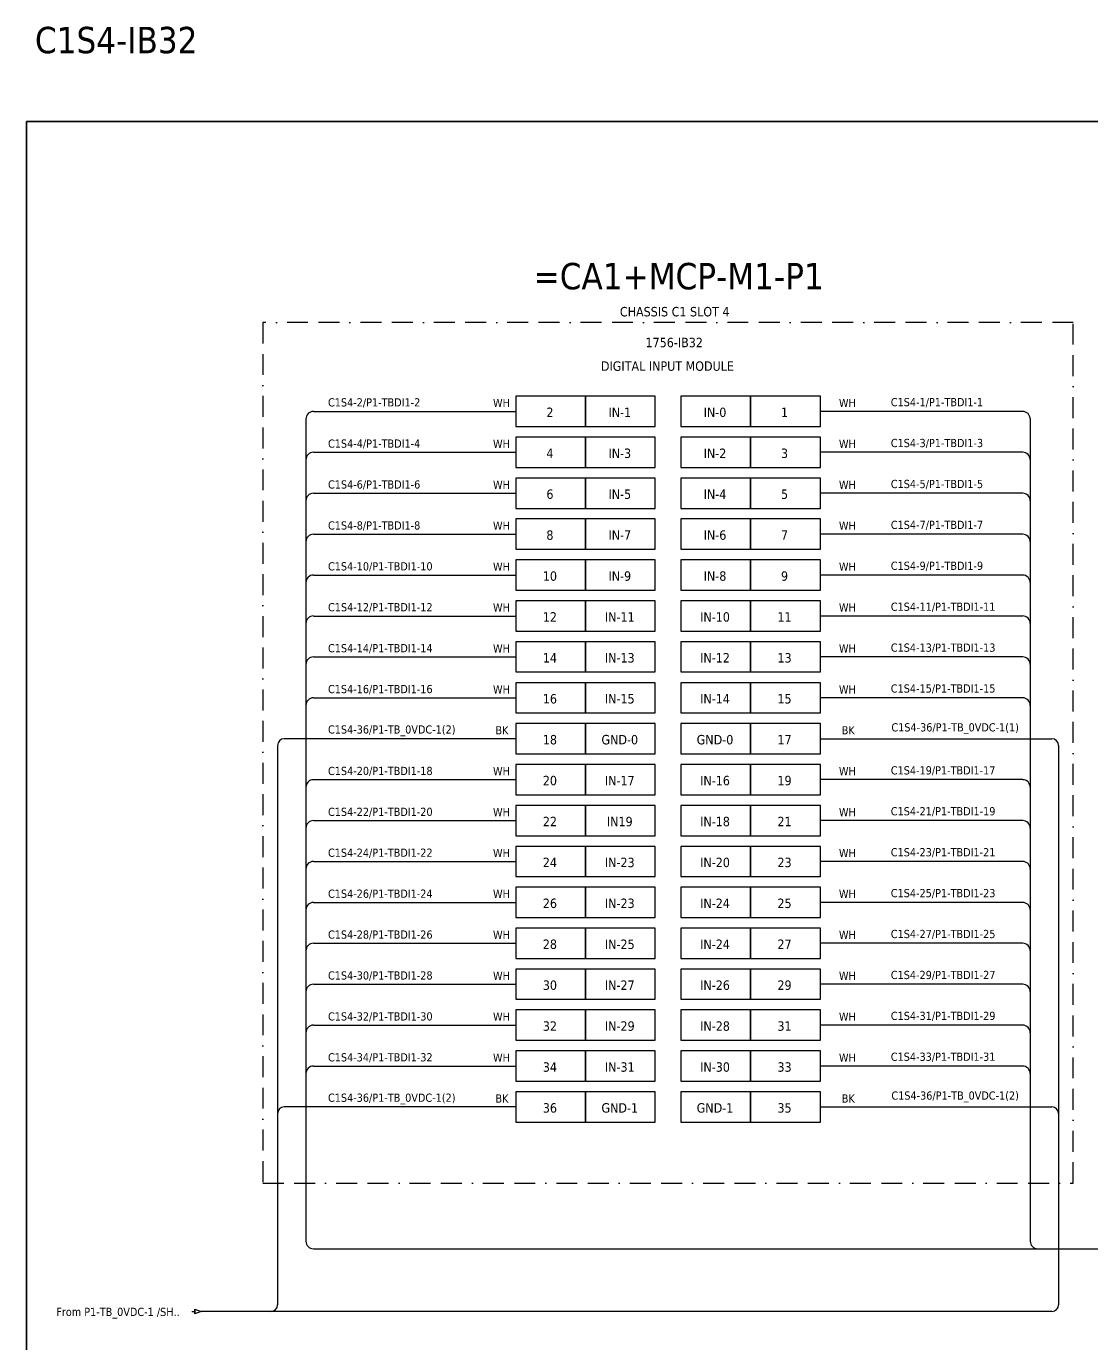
# Model space of a CAD drawing. Header units: millimetres. Extents: x 0 to 62600, y 0 to 14837.
# Drawn here: x 16773 to 18065, y 13239 to 14837 of the extents above; entities that cross this region are included whole.
import ezdxf
from ezdxf.enums import TextEntityAlignment as Align

# ---------------------------------------------------------------- set-up
doc = ezdxf.new("R2010")
doc.units = ezdxf.units.MM
doc.linetypes.add('BORDERX2', pattern=[88.9, 25.4, -12.7, 25.4, -12.7, 0, -12.7])
for name, color, linetype in [('HELPPOINT', 7, 'Continuous'), ('VECTORS', 7, 'Continuous'), ('x01001-FrameArea', 2, 'BORDERX2')]:
    doc.layers.add(name, color=color, linetype=linetype)
doc.layers.add('IE-EQUIP', color=253, linetype='Continuous', lineweight=25)
doc.layers.add('IE-WIRE', color=7, linetype='Continuous', lineweight=25)
doc.styles.add('Tahoma', font='')
doc.styles.get('Tahoma').set_extended_font_data('Tahoma')

# ---------------------------------------------------------------- blocks, each defined once
blk = doc.blocks.new('xTerminal_fr_to')
at = {"layer": 'VECTORS', "color": 1, "true_color": 0xff0000}
for p, q in [((-11.3, 0), (-7.8, 0)), ((-7.8, 2.8), (0, 0)), ((-7.8, -2.8), (-7.8, 2.8)), ((-7.8, 2.8), (0, 0)), ((-7.8, 2.8), (-7.8, -2.8)), ((0, 0), (-7.8, -2.8)), ((0, 0), (-7.8, -2.8))]:
    blk.add_line(p, q, dxfattribs=at)

msp = doc.modelspace()

# ---------------------------------------------------------------- linework, layer by layer
at = {"layer": 'HELPPOINT', "color": 4, "lineweight": 35}
for p, q in [((16773.2, 12016.9), (16773.2, 14721.1)), ((16773.2, 14721.1), (20666.5, 14721.1)), ((16773.2, 12016.9), (16773.2, 14721.1)), ((16773.2, 14721.1), (20666.5, 14721.1))]:
    msp.add_line(p, q, dxfattribs=at)
at = {"layer": 'IE-EQUIP', "linetype": 'Continuous', "ltscale": 25.4}
for points in [[(17366.6, 14351.3), (17451.3, 14351.3), (17451.3, 14388), (17366.6, 14388)], [(17451.3, 14351.3), (17535.9, 14351.3), (17535.9, 14388), (17451.3, 14388)], [(17566.8, 14351.3), (17651.4, 14351.3), (17651.4, 14388), (17566.8, 14388)], [(17651.4, 14351.3), (17736.1, 14351.3), (17736.1, 14388), (17651.4, 14388)], [(17366.6, 14301.6), (17451.3, 14301.6), (17451.3, 14338.3), (17366.6, 14338.3)], [(17451.3, 14301.6), (17535.9, 14301.6), (17535.9, 14338.3), (17451.3, 14338.3)], [(17566.8, 14301.6), (17651.4, 14301.6), (17651.4, 14338.3), (17566.8, 14338.3)], [(17651.4, 14301.6), (17736.1, 14301.6), (17736.1, 14338.3), (17651.4, 14338.3)], [(17366.6, 14252), (17451.3, 14252), (17451.3, 14288.7), (17366.6, 14288.7)], [(17451.3, 14252), (17535.9, 14252), (17535.9, 14288.7), (17451.3, 14288.7)], [(17566.8, 14252), (17651.4, 14252), (17651.4, 14288.7), (17566.8, 14288.7)], [(17651.4, 14252), (17736.1, 14252), (17736.1, 14288.7), (17651.4, 14288.7)], [(17366.6, 14202.4), (17451.3, 14202.4), (17451.3, 14239.1), (17366.6, 14239.1)], [(17451.3, 14202.4), (17535.9, 14202.4), (17535.9, 14239.1), (17451.3, 14239.1)], [(17566.8, 14202.4), (17651.4, 14202.4), (17651.4, 14239.1), (17566.8, 14239.1)], [(17651.4, 14202.4), (17736.1, 14202.4), (17736.1, 14239.1), (17651.4, 14239.1)], [(17366.6, 14152.7), (17451.3, 14152.7), (17451.3, 14189.4), (17366.6, 14189.4)], [(17451.3, 14152.7), (17535.9, 14152.7), (17535.9, 14189.4), (17451.3, 14189.4)], [(17566.8, 14152.7), (17651.4, 14152.7), (17651.4, 14189.4), (17566.8, 14189.4)], [(17651.4, 14152.7), (17736.1, 14152.7), (17736.1, 14189.4), (17651.4, 14189.4)], [(17366.6, 14103.1), (17451.3, 14103.1), (17451.3, 14139.8), (17366.6, 14139.8)], [(17451.3, 14103.1), (17535.9, 14103.1), (17535.9, 14139.8), (17451.3, 14139.8)], [(17566.8, 14103.1), (17651.4, 14103.1), (17651.4, 14139.8), (17566.8, 14139.8)], [(17651.4, 14103.1), (17736.1, 14103.1), (17736.1, 14139.8), (17651.4, 14139.8)], [(17366.6, 14053.5), (17451.3, 14053.5), (17451.3, 14090.2), (17366.6, 14090.2)], [(17451.3, 14053.5), (17535.9, 14053.5), (17535.9, 14090.2), (17451.3, 14090.2)], [(17566.8, 14053.5), (17651.4, 14053.5), (17651.4, 14090.2), (17566.8, 14090.2)], [(17651.4, 14053.5), (17736.1, 14053.5), (17736.1, 14090.2), (17651.4, 14090.2)], [(17366.6, 14003.8), (17451.3, 14003.8), (17451.3, 14040.5), (17366.6, 14040.5)], [(17451.3, 14003.8), (17535.9, 14003.8), (17535.9, 14040.5), (17451.3, 14040.5)], [(17566.8, 14003.8), (17651.4, 14003.8), (17651.4, 14040.5), (17566.8, 14040.5)], [(17651.4, 14003.8), (17736.1, 14003.8), (17736.1, 14040.5), (17651.4, 14040.5)], [(17366.6, 13954.2), (17451.3, 13954.2), (17451.3, 13990.9), (17366.6, 13990.9)], [(17451.3, 13954.2), (17535.9, 13954.2), (17535.9, 13990.9), (17451.3, 13990.9)], [(17566.8, 13954.2), (17651.4, 13954.2), (17651.4, 13990.9), (17566.8, 13990.9)], [(17651.4, 13954.2), (17736.1, 13954.2), (17736.1, 13990.9), (17651.4, 13990.9)], [(17366.6, 13904.6), (17451.3, 13904.6), (17451.3, 13941.3), (17366.6, 13941.3)], [(17451.3, 13904.6), (17535.9, 13904.6), (17535.9, 13941.3), (17451.3, 13941.3)], [(17566.8, 13904.6), (17651.4, 13904.6), (17651.4, 13941.3), (17566.8, 13941.3)], [(17651.4, 13904.6), (17736.1, 13904.6), (17736.1, 13941.3), (17651.4, 13941.3)], [(17366.6, 13854.9), (17451.3, 13854.9), (17451.3, 13891.6), (17366.6, 13891.6)], [(17451.3, 13854.9), (17535.9, 13854.9), (17535.9, 13891.6), (17451.3, 13891.6)], [(17566.8, 13854.9), (17651.4, 13854.9), (17651.4, 13891.6), (17566.8, 13891.6)], [(17651.4, 13854.9), (17736.1, 13854.9), (17736.1, 13891.6), (17651.4, 13891.6)], [(17366.6, 13805.3), (17451.3, 13805.3), (17451.3, 13842), (17366.6, 13842)], [(17451.3, 13805.3), (17535.9, 13805.3), (17535.9, 13842), (17451.3, 13842)], [(17566.8, 13805.3), (17651.4, 13805.3), (17651.4, 13842), (17566.8, 13842)], [(17651.4, 13805.3), (17736.1, 13805.3), (17736.1, 13842), (17651.4, 13842)], [(17366.6, 13755.7), (17451.3, 13755.7), (17451.3, 13792.4), (17366.6, 13792.4)], [(17451.3, 13755.7), (17535.9, 13755.7), (17535.9, 13792.4), (17451.3, 13792.4)], [(17566.8, 13755.7), (17651.4, 13755.7), (17651.4, 13792.4), (17566.8, 13792.4)], [(17651.4, 13755.7), (17736.1, 13755.7), (17736.1, 13792.4), (17651.4, 13792.4)], [(17366.6, 13706), (17451.3, 13706), (17451.3, 13742.7), (17366.6, 13742.7)], [(17451.3, 13706), (17535.9, 13706), (17535.9, 13742.7), (17451.3, 13742.7)], [(17566.8, 13706), (17651.4, 13706), (17651.4, 13742.7), (17566.8, 13742.7)], [(17651.4, 13706), (17736.1, 13706), (17736.1, 13742.7), (17651.4, 13742.7)], [(17366.6, 13656.4), (17451.3, 13656.4), (17451.3, 13693.1), (17366.6, 13693.1)], [(17451.3, 13656.4), (17535.9, 13656.4), (17535.9, 13693.1), (17451.3, 13693.1)], [(17566.8, 13656.4), (17651.4, 13656.4), (17651.4, 13693.1), (17566.8, 13693.1)], [(17651.4, 13656.4), (17736.1, 13656.4), (17736.1, 13693.1), (17651.4, 13693.1)], [(17366.6, 13606.8), (17451.3, 13606.8), (17451.3, 13643.5), (17366.6, 13643.5)], [(17451.3, 13606.8), (17535.9, 13606.8), (17535.9, 13643.5), (17451.3, 13643.5)], [(17566.8, 13606.8), (17651.4, 13606.8), (17651.4, 13643.5), (17566.8, 13643.5)], [(17651.4, 13606.8), (17736.1, 13606.8), (17736.1, 13643.5), (17651.4, 13643.5)], [(17366.6, 13557.1), (17451.3, 13557.1), (17451.3, 13593.8), (17366.6, 13593.8)], [(17451.3, 13557.1), (17535.9, 13557.1), (17535.9, 13593.8), (17451.3, 13593.8)], [(17566.8, 13557.1), (17651.4, 13557.1), (17651.4, 13593.8), (17566.8, 13593.8)], [(17651.4, 13557.1), (17736.1, 13557.1), (17736.1, 13593.8), (17651.4, 13593.8)], [(17366.6, 13507.5), (17451.3, 13507.5), (17451.3, 13544.2), (17366.6, 13544.2)], [(17451.3, 13507.5), (17535.9, 13507.5), (17535.9, 13544.2), (17451.3, 13544.2)], [(17566.8, 13507.5), (17651.4, 13507.5), (17651.4, 13544.2), (17566.8, 13544.2)], [(17651.4, 13507.5), (17736.1, 13507.5), (17736.1, 13544.2), (17651.4, 13544.2)]]:
    msp.add_lwpolyline(points, close=True, dxfattribs=at)
at = {"layer": 'IE-WIRE', "color": 4, "ltscale": 25.4}
for p, q in [((17121.4, 14369.6), (17366.6, 14369.6)), ((17981.4, 14369.6), (17736.1, 14369.6)), ((17112.2, 14360.4), (17112.2, 13363)), ((17990.5, 14360.4), (17990.5, 13363)), ((17121.4, 14320), (17366.6, 14320)), ((17981.4, 14320), (17736.1, 14320)), ((17121.4, 14270.3), (17366.6, 14270.3)), ((17981.4, 14270.3), (17736.1, 14270.3)), ((17121.4, 14220.7), (17366.6, 14220.7)), ((17981.4, 14220.7), (17736.1, 14220.7)), ((17121.4, 14171.1), (17366.6, 14171.1)), ((17981.4, 14171.1), (17736.1, 14171.1)), ((17121.4, 14121.4), (17366.6, 14121.4)), ((17981.4, 14121.4), (17736.1, 14121.4)), ((17121.4, 14071.8), (17366.6, 14071.8)), ((17981.4, 14071.8), (17736.1, 14071.8)), ((17121.4, 14022.2), (17366.6, 14022.2)), ((17981.4, 14022.2), (17736.1, 14022.2)), ((17121.4, 13922.9), (17366.6, 13922.9)), ((17981.4, 13922.9), (17736.1, 13922.9)), ((17121.4, 13873.3), (17366.6, 13873.3)), ((17981.4, 13873.3), (17736.1, 13873.3)), ((17121.4, 13823.6), (17366.6, 13823.6)), ((17981.4, 13823.6), (17736.1, 13823.6)), ((17121.4, 13774), (17366.6, 13774)), ((17981.4, 13774), (17736.1, 13774)), ((17121.4, 13724.4), (17366.6, 13724.4)), ((17981.4, 13724.4), (17736.1, 13724.4)), ((17121.4, 13674.7), (17366.6, 13674.7)), ((17981.4, 13674.7), (17736.1, 13674.7)), ((17121.4, 13625.1), (17366.6, 13625.1)), ((17981.4, 13625.1), (17736.1, 13625.1)), ((17121.4, 13575.5), (17366.6, 13575.5)), ((17981.4, 13575.5), (17736.1, 13575.5))]:
    msp.add_line(p, q, dxfattribs=at)
at = {"layer": 'IE-WIRE', "color": 7, "ltscale": 25.4}
for p, q in [((17366.6, 13972.5), (17085.8, 13972.5)), ((17736.1, 13972.5), (18016.9, 13972.5)), ((17077.8, 13964.5), (17077.8, 13285.7)), ((18024.9, 13964.5), (18024.9, 13285.7)), ((17366.6, 13525.8), (17085.8, 13525.8)), ((17736.1, 13525.8), (18016.9, 13525.8)), ((18016.9, 13277.7), (16985.3, 13277.7))]:
    msp.add_line(p, q, dxfattribs=at)
at = {"layer": 'IE-WIRE', "color": 4}
msp.add_line((17121.3, 13353.9), (18162.6, 13353.9), dxfattribs=at)
at = {"layer": 'IE-WIRE', "color": 4, "ltscale": 25.4}
for centre, start, end in [((17121.4, 14360.4), 90, 180), ((17981.4, 14360.4), 0, 90), ((17121.4, 14310.8), 90, 180), ((17981.4, 14310.8), 0, 90), ((17121.4, 14261.2), 90, 180), ((17981.4, 14261.2), 0, 90), ((17121.4, 14211.5), 90, 180), ((17981.4, 14211.5), 0, 90), ((17121.4, 14161.9), 90, 180), ((17981.4, 14161.9), 0, 90), ((17121.4, 14112.3), 90, 180), ((17981.4, 14112.3), 0, 90), ((17121.4, 14062.6), 90, 180), ((17981.4, 14062.6), 0, 90), ((17121.4, 14013), 90, 180), ((17981.4, 14013), 0, 90), ((17121.4, 13913.7), 90, 180), ((17981.4, 13913.7), 0, 90), ((17121.4, 13864.1), 90, 180), ((17981.4, 13864.1), 0, 90), ((17121.4, 13814.5), 90, 180), ((17981.4, 13814.5), 0, 90), ((17121.4, 13764.8), 90, 180), ((17981.4, 13764.8), 0, 90), ((17121.4, 13715.2), 90, 180), ((17981.4, 13715.2), 0, 90), ((17121.4, 13665.6), 90, 180), ((17981.4, 13665.6), 0, 90), ((17121.4, 13615.9), 90, 180), ((17981.4, 13615.9), 0, 90), ((17121.4, 13566.3), 90, 180), ((17981.4, 13566.3), 0, 90)]:
    msp.add_arc(centre, 9.17, start, end, dxfattribs=at)
at = {"layer": 'IE-WIRE', "color": 7, "ltscale": 25.4}
for centre, start, end in [((17085.8, 13964.5), 90, 180), ((18016.9, 13964.5), 0, 90), ((17085.8, 13517.8), 90, 180), ((18016.9, 13517.8), 0, 90), ((17069.8, 13285.7), 270, 0), ((18016.9, 13285.7), 270, 0), ((18016.9, 13285.7), 270, 0)]:
    msp.add_arc(centre, 8, start, end, dxfattribs=at)
at = {"layer": 'IE-WIRE', "color": 4}
for centre in [(17121.3, 13363), (17999.7, 13363)]:
    msp.add_arc(centre, 9.14, 180, 270, dxfattribs=at)
at = {"layer": 'x01001-FrameArea'}
msp.add_lwpolyline([(17059.9, 13433.5), (18042.8, 13433.5), (18042.8, 14477.3), (17059.9, 14477.3)], close=True, dxfattribs=at)

# ---------------------------------------------------------------- block references
msp.add_blockref('xTerminal_fr_to', (16985.3, 13277.7))

# ---------------------------------------------------------------- texts
at = {"color": 2, "style": 'Tahoma'}
msp.add_text('C1S4-IB32', height=32, dxfattribs=at).set_placement((16783.6, 14804.1))
for s, height, p in [('=CA1+MCP-M1-P1', 32, (17564.3, 14533.7)), ('CHASSIS C1 SLOT 4', 11.441, (17559.4, 14490.6)), ('1756-IB32', 11.44, (17558.8, 14453.2)), ('DIGITAL INPUT MODULE', 11.441, (17550.6, 14424.6)), ('2', 11.4, (17408.1, 14368.5)), ('IN-1', 11.44, (17492.8, 14368.5)), ('IN-0', 11.44, (17608.3, 14368.5)), ('1', 11.4, (17692.6, 14368.5)), ('4', 11.4, (17408.1, 14318.8)), ('IN-3', 11.44, (17492.8, 14318.8)), ('IN-2', 11.44, (17608.3, 14318.8)), ('3', 11.4, (17692.6, 14318.8)), ('6', 11.4, (17408.1, 14269.2)), ('IN-5', 11.44, (17492.8, 14269.2)), ('IN-4', 11.44, (17608.3, 14269.2)), ('5', 11.4, (17692.6, 14269.2)), ('8', 11.4, (17408.1, 14219.6)), ('IN-7', 11.44, (17492.8, 14219.6)), ('IN-6', 11.44, (17608.3, 14219.6)), ('7', 11.4, (17692.6, 14219.6)), ('10', 11.44, (17408.1, 14169.9)), ('IN-9', 11.44, (17492.8, 14169.9)), ('IN-8', 11.44, (17608.3, 14169.9)), ('9', 11.4, (17692.6, 14169.9)), ('12', 11.44, (17408.1, 14120.3)), ('IN-11', 11.44, (17492.8, 14120.3)), ('IN-10', 11.44, (17608.3, 14120.3)), ('11', 11.44, (17692.6, 14120.3)), ('14', 11.44, (17408.1, 14070.7)), ('IN-13', 11.44, (17492.8, 14070.7)), ('IN-12', 11.44, (17608.3, 14070.7)), ('13', 11.44, (17692.6, 14070.7)), ('16', 11.44, (17408.1, 14021)), ('IN-15', 11.44, (17492.8, 14021)), ('IN-14', 11.44, (17608.3, 14021)), ('15', 11.44, (17692.6, 14021)), ('18', 11.44, (17408.1, 13971.4)), ('GND-0', 11.44, (17492.8, 13971.4)), ('GND-0', 11.44, (17608.3, 13971.4)), ('17', 11.44, (17692.6, 13971.4)), ('20', 11.44, (17408.1, 13921.8)), ('IN-17', 11.44, (17492.8, 13921.8)), ('IN-16', 11.44, (17608.3, 13921.8)), ('19', 11.44, (17692.6, 13921.8)), ('22', 11.44, (17408.1, 13872.1)), ('IN19', 11.44, (17492.8, 13872.1)), ('IN-18', 11.44, (17608.3, 13872.1)), ('21', 11.44, (17692.6, 13872.1)), ('24', 11.44, (17408.1, 13822.5)), ('IN-23', 11.44, (17492.8, 13822.5)), ('IN-20', 11.44, (17608.3, 13822.5)), ('23', 11.44, (17692.6, 13822.5)), ('26', 11.44, (17408.1, 13772.9)), ('IN-23', 11.44, (17492.8, 13772.9)), ('IN-24', 11.44, (17608.3, 13772.9)), ('25', 11.44, (17692.6, 13772.9)), ('28', 11.44, (17408.1, 13723.2)), ('IN-25', 11.44, (17492.8, 13723.2)), ('IN-24', 11.44, (17608.3, 13723.2)), ('27', 11.44, (17692.6, 13723.2)), ('30', 11.44, (17408.1, 13673.6)), ('IN-27', 11.44, (17492.8, 13673.6)), ('IN-26', 11.44, (17608.3, 13673.6)), ('29', 11.44, (17692.6, 13673.6)), ('32', 11.44, (17408.1, 13624)), ('IN-29', 11.44, (17492.8, 13624)), ('IN-28', 11.44, (17608.3, 13624)), ('31', 11.44, (17692.6, 13624)), ('34', 11.44, (17408.1, 13574.3)), ('IN-31', 11.44, (17492.8, 13574.3)), ('IN-30', 11.44, (17608.3, 13574.3)), ('33', 11.44, (17692.6, 13574.3)), ('36', 11.44, (17408.1, 13524.7)), ('GND-1', 11.44, (17492.8, 13524.7)), ('GND-1', 11.44, (17608.3, 13524.7)), ('35', 11.44, (17692.6, 13524.7))]:
    msp.add_text(s, height=height, dxfattribs=at).set_placement(p, align=Align.MIDDLE_CENTER)
at = {"color": 4, "style": 'Tahoma'}
for s, height, p in [('C1S4-2/P1-TBDI1-2', 9.949, (17139, 14375.6)), ('WH', 9.95, (17339.1, 14374.9)), ('WH', 9.95, (17758.6, 14374.9)), ('C1S4-1/P1-TBDI1-1', 9.949, (17821.5, 14375.9)), ('C1S4-4/P1-TBDI1-4', 9.949, (17139, 14325.6)), ('WH', 9.95, (17339.1, 14325.2)), ('WH', 9.95, (17758.6, 14325.2)), ('C1S4-3/P1-TBDI1-3', 9.949, (17821.5, 14326.3)), ('C1S4-5/P1-TBDI1-5', 9.949, (17821.5, 14276.6)), ('C1S4-6/P1-TBDI1-6', 9.949, (17139, 14276)), ('WH', 9.95, (17339.1, 14275.6)), ('WH', 9.95, (17758.6, 14275.6)), ('C1S4-8/P1-TBDI1-8', 9.949, (17139, 14226.3)), ('WH', 9.95, (17339.1, 14226)), ('WH', 9.95, (17758.6, 14226)), ('C1S4-7/P1-TBDI1-7', 9.949, (17821.5, 14227)), ('C1S4-10/P1-TBDI1-10', 9.949, (17139, 14176.7)), ('WH', 9.95, (17339.1, 14176.3)), ('WH', 9.95, (17758.6, 14176.3)), ('C1S4-9/P1-TBDI1-9', 9.949, (17821.5, 14177.4)), ('C1S4-12/P1-TBDI1-12', 9.949, (17139, 14127.1)), ('WH', 9.95, (17339.1, 14126.7)), ('WH', 9.95, (17758.6, 14126.7)), ('C1S4-11/P1-TBDI1-11', 9.949, (17821.5, 14127.7)), ('C1S4-14/P1-TBDI1-14', 9.949, (17139, 14077.4)), ('WH', 9.95, (17339.1, 14077.1)), ('WH', 9.95, (17758.6, 14077.1)), ('C1S4-13/P1-TBDI1-13', 9.949, (17821.5, 14078.1)), ('C1S4-16/P1-TBDI1-16', 9.949, (17139, 14027.8)), ('WH', 9.95, (17339.1, 14027.4)), ('WH', 9.95, (17758.6, 14027.4)), ('C1S4-15/P1-TBDI1-15', 9.949, (17821.5, 14028.5)), ('C1S4-20/P1-TBDI1-18', 9.949, (17139, 13928.5)), ('WH', 9.95, (17339.1, 13928.2)), ('WH', 9.95, (17758.6, 13928.2)), ('C1S4-19/P1-TBDI1-17', 9.949, (17821.5, 13929.2)), ('C1S4-22/P1-TBDI1-20', 9.949, (17139, 13878.9)), ('WH', 9.95, (17339.1, 13878.5)), ('WH', 9.95, (17758.6, 13878.5)), ('C1S4-21/P1-TBDI1-19', 9.949, (17821.5, 13879.6)), ('C1S4-24/P1-TBDI1-22', 9.949, (17139, 13829.3)), ('C1S4-23/P1-TBDI1-21', 9.949, (17821.5, 13829.9)), ('WH', 9.95, (17339.1, 13828.9)), ('WH', 9.95, (17758.6, 13828.9)), ('C1S4-26/P1-TBDI1-24', 9.949, (17139, 13779.6)), ('WH', 9.95, (17339.1, 13779.3)), ('WH', 9.95, (17758.6, 13779.3)), ('C1S4-25/P1-TBDI1-23', 9.949, (17821.5, 13780.3)), ('C1S4-28/P1-TBDI1-26', 9.949, (17139, 13730)), ('WH', 9.95, (17339.1, 13729.6)), ('WH', 9.95, (17758.6, 13729.6)), ('C1S4-27/P1-TBDI1-25', 9.949, (17821.5, 13730.7)), ('C1S4-30/P1-TBDI1-28', 9.949, (17139, 13680.4)), ('WH', 9.95, (17339.1, 13680)), ('WH', 9.95, (17758.6, 13680)), ('C1S4-29/P1-TBDI1-27', 9.949, (17821.5, 13681)), ('C1S4-32/P1-TBDI1-30', 9.949, (17139, 13630.7)), ('WH', 9.95, (17339.1, 13630.4)), ('WH', 9.95, (17758.6, 13630.4)), ('C1S4-31/P1-TBDI1-29', 9.949, (17821.5, 13631.4)), ('C1S4-34/P1-TBDI1-32', 9.949, (17139, 13581.1)), ('WH', 9.95, (17339.1, 13580.7)), ('WH', 9.95, (17758.6, 13580.7)), ('C1S4-33/P1-TBDI1-31', 9.949, (17821.5, 13581.8))]:
    msp.add_text(s, height=height, dxfattribs=at).set_placement(p)
at = {"color": 7, "style": 'Tahoma'}
for s, height, p in [('C1S4-36/P1-TB_0VDC-1(2)', 9.949, (17139, 13978.8)), ('BK', 9.95, (17342.1, 13977.8)), ('BK', 9.95, (17762, 13977.8)), ('C1S4-36/P1-TB_0VDC-1(1)', 9.949, (17822.2, 13981.4)), ('C1S4-36/P1-TB_0VDC-1(2)', 9.949, (17139, 13532.1)), ('BK', 9.95, (17342.1, 13531.1)), ('BK', 9.95, (17762, 13531.1)), ('C1S4-36/P1-TB_0VDC-1(2)', 9.949, (17822.2, 13534.7)), ('From P1-TB_0VDC-1 /SH..', 9.949, (16809.5, 13272.3))]:
    msp.add_text(s, height=height, dxfattribs=at).set_placement(p)

doc.saveas('drawing.dxf')
